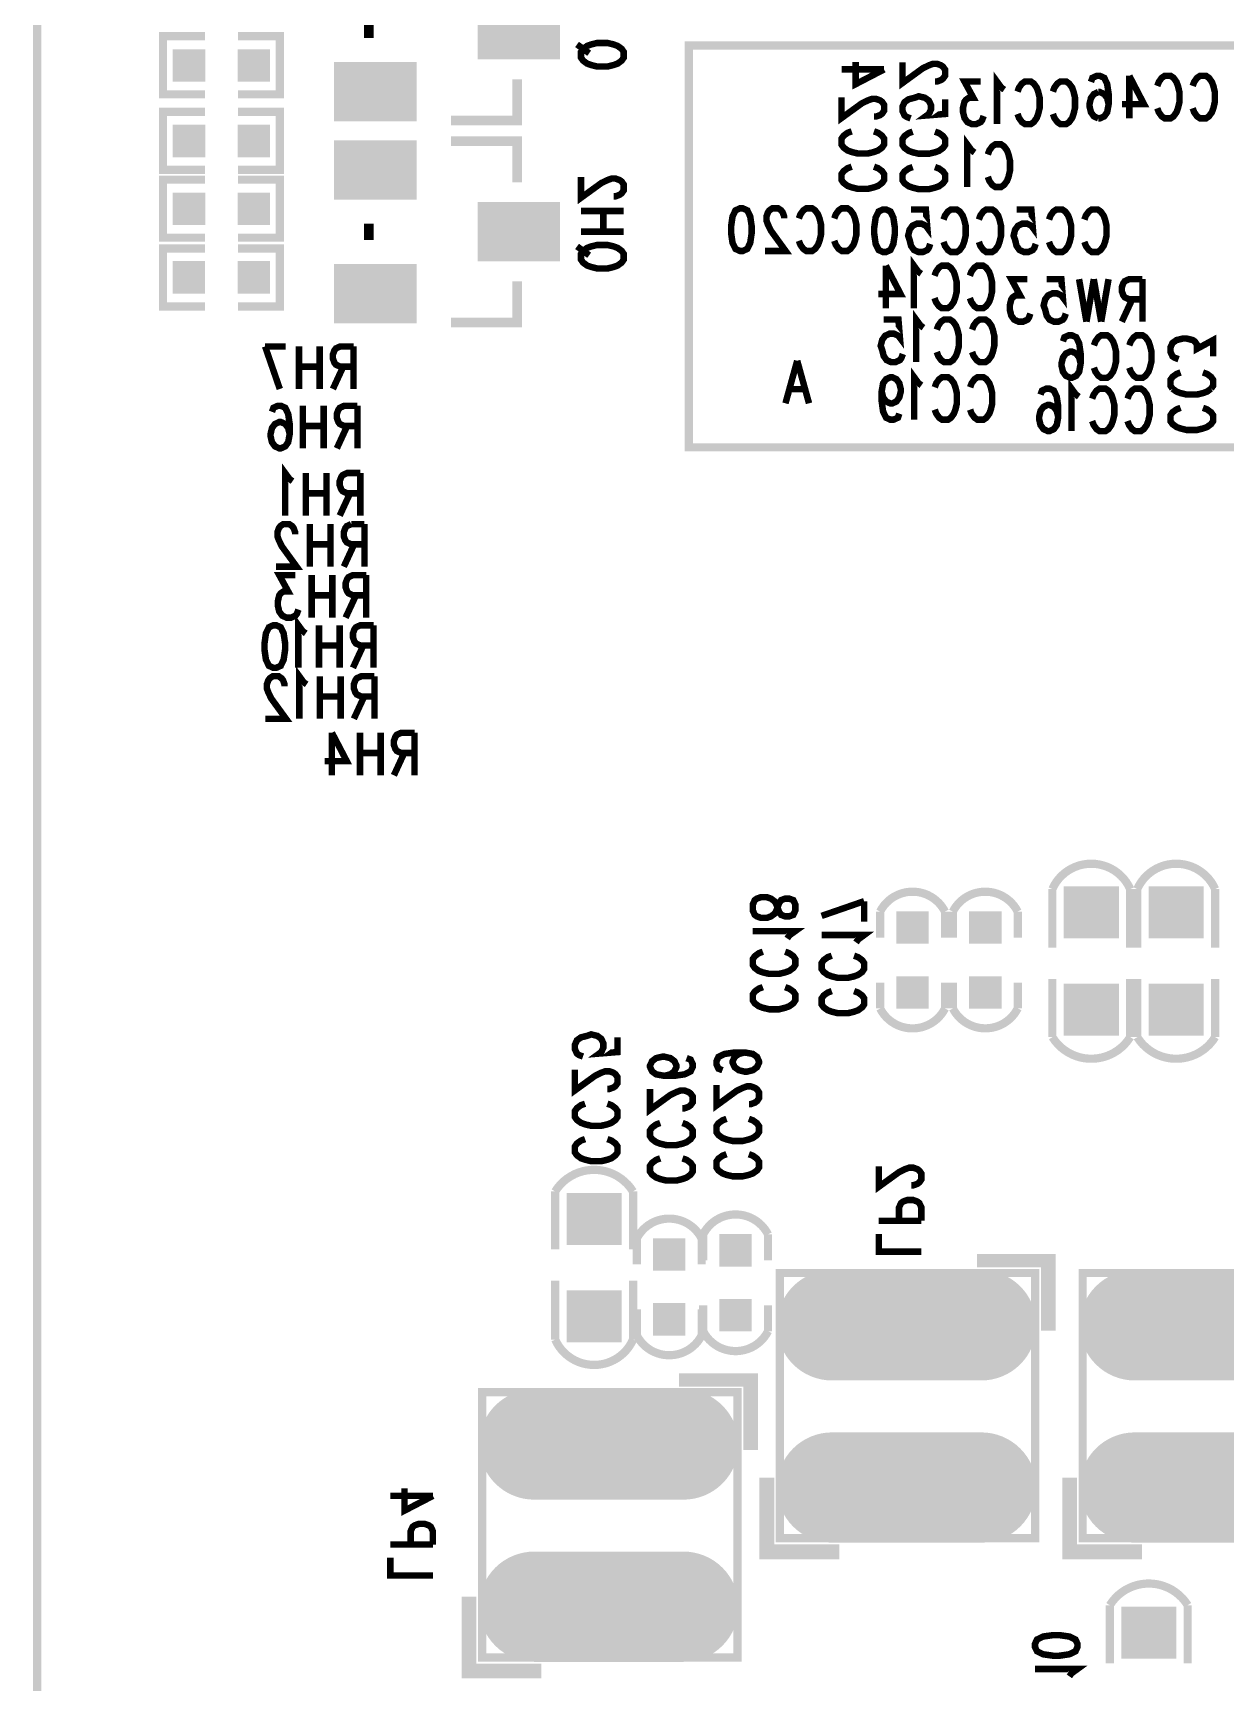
# Model space of a CAD drawing. Extents: x 64 to 173, y 17 to 95.
# Drawn here: x 124.74 to 143.13, y 33.5 to 58.93 of the extents above; entities that cross this region are included whole.
import ezdxf

# ---------------------------------------------------------------- set-up
doc = ezdxf.new("R2010")
doc.units = 0
doc.header["$MEASUREMENT"] = 0
doc.layers.get('0').update_dxf_attribs({"linetype": 'CONTINUOUS'})
doc.layers.add('PASTEMASKBOTTOM', color=5, linetype='CONTINUOUS')
doc.layers.add('SILKSCREENBOTTO', color=9, linetype='CONTINUOUS')

# ---------------------------------------------------------------- blocks, each defined once
blk = doc.blocks.new('RECTANGLE_38')
blk.add_solid([(0.635, 0.4572), (0.635, -0.4572), (-0.635, 0.4572), (-0.635, -0.4572)])
blk = doc.blocks.new('RECTANGLE_224')
blk.add_solid([(0.424942, 0.40005), (0.424942, -0.40005), (-0.424942, 0.40005), (-0.424942, -0.40005)])
blk = doc.blocks.new('SQUARE_225')
blk.add_solid([(0.250062, 0.250062), (0.250062, -0.250062), (-0.250062, 0.250062), (-0.250062, -0.250062)])
blk = doc.blocks.new('OBLONG_371')
at = {"const_width": 1.70002}
blk.add_lwpolyline([(1.149986, 0), (-1.149986, 0)], dxfattribs=at)
at = {"const_width": 0.85001}
for points in [[(-1.57499, 0, 1), (-0.724982, 0, 1)], [(0.724982, 0, 1), (1.57499, 0, 1)]]:
    blk.add_lwpolyline(points, format="xyb", close=True, dxfattribs=at)

msp = doc.modelspace()

# ---------------------------------------------------------------- linework, layer by layer
at = {"layer": 'PASTEMASKBOTTOM', "color": 5, "const_width": 0.127}
msp.add_lwpolyline([(124.806, 19.189), (124.806, 84.198)], dxfattribs=at)
at = {"layer": 'SILKSCREENBOTTO', "color": 5}
for points, const_width in [([(124.806, 19.189), (124.806, 84.198)], 0.127), ([(129.916, 58.856), (129.916, 59.11)], 0.15), ([(127.392, 57.988), (126.746, 57.988), (126.746, 58.883), (127.392, 58.883)], 0.127), ([(127.9, 57.988), (128.546, 57.988), (128.546, 58.883), (127.9, 58.883)], 0.127), ([(133.314, 58.621), (133.127, 58.757)], 0.1), ([(133.846, 58.552), (133.814, 58.507), (133.752, 58.461), (133.689, 58.439), (133.596, 58.416), (133.439, 58.416), (133.346, 58.439), (133.283, 58.461), (133.22, 58.507), (133.189, 58.552), (133.189, 58.643), (133.22, 58.689), (133.283, 58.734), (133.346, 58.757), (133.439, 58.78), (133.596, 58.78), (133.689, 58.757), (133.752, 58.734), (133.814, 58.689), (133.846, 58.643), (133.846, 58.552)], 0.1), ([(134.849, 52.546), (134.849, 58.742), (144.23, 58.742), (144.23, 52.546), (134.849, 52.546)], 0.127), ([(137.859, 58.372), (137.422, 58.145), (137.422, 58.486)], 0.1), ([(138.643, 58.185), (138.675, 58.185), (138.737, 58.208), (138.768, 58.231), (138.8, 58.276), (138.8, 58.367), (138.768, 58.412), (138.737, 58.435), (138.675, 58.458), (138.612, 58.458), (138.55, 58.435), (138.456, 58.39), (138.143, 58.162), (138.143, 58.48)], 0.1), ([(132.202, 58.221), (132.202, 57.586), (131.186, 57.586)], 0.15), ([(137.859, 58.372), (137.203, 58.372)], 0.1), ([(139.711, 58.06), (139.666, 58.092), (139.598, 58.185), (139.598, 57.529)], 0.1), ([(141.047, 58.179), (141.07, 58.242), (141.138, 58.273), (141.184, 58.273), (141.252, 58.242), (141.297, 58.148), (141.32, 57.992), (141.32, 57.836), (141.297, 57.711), (141.252, 57.648), (141.184, 57.617), (141.161, 57.617)], 0.1), ([(141.638, 58.273), (141.865, 57.836), (141.524, 57.836)], 0.1), ([(141.638, 58.273), (141.638, 57.617)], 0.1), ([(142.07, 58.117), (142.093, 58.179), (142.138, 58.242), (142.184, 58.273), (142.275, 58.273), (142.32, 58.242), (142.365, 58.179), (142.388, 58.117), (142.411, 58.023), (142.411, 57.867), (142.388, 57.773), (142.365, 57.711), (142.32, 57.648), (142.275, 57.617), (142.184, 57.617), (142.138, 57.648), (142.093, 57.711), (142.07, 57.773)], 0.1), ([(142.615, 58.117), (142.638, 58.179), (142.683, 58.242), (142.729, 58.273), (142.82, 58.273), (142.865, 58.242), (142.911, 58.179), (142.934, 58.117), (142.956, 58.023), (142.956, 57.867), (142.934, 57.773), (142.911, 57.711), (142.865, 57.648), (142.82, 57.617), (142.729, 57.617), (142.683, 57.648), (142.638, 57.711), (142.615, 57.773)], 0.1), ([(137.703, 57.645), (137.735, 57.645), (137.797, 57.667), (137.828, 57.69), (137.859, 57.735), (137.859, 57.826), (137.828, 57.872), (137.797, 57.895), (137.735, 57.917), (137.672, 57.917), (137.61, 57.895), (137.516, 57.849), (137.203, 57.622), (137.203, 57.94)], 0.1), ([(138.8, 57.912), (138.8, 57.685), (138.518, 57.662), (138.55, 57.685), (138.581, 57.753), (138.581, 57.822), (138.55, 57.89), (138.487, 57.935), (138.393, 57.958), (138.331, 57.935), (138.237, 57.912), (138.174, 57.867), (138.143, 57.799), (138.143, 57.731), (138.174, 57.662), (138.206, 57.64), (138.268, 57.617)], 0.1), ([(139.348, 58.185), (139.098, 58.185), (139.234, 57.935), (139.166, 57.935), (139.121, 57.904), (139.098, 57.873), (139.075, 57.779), (139.075, 57.716), (139.098, 57.623), (139.143, 57.56), (139.211, 57.529), (139.28, 57.529), (139.348, 57.56), (139.371, 57.591), (139.393, 57.654)], 0.1), ([(139.916, 58.029), (139.939, 58.092), (139.984, 58.154), (140.03, 58.185), (140.121, 58.185), (140.166, 58.154), (140.211, 58.092), (140.234, 58.029), (140.257, 57.935), (140.257, 57.779), (140.234, 57.685), (140.211, 57.623), (140.166, 57.56), (140.121, 57.529), (140.03, 57.529), (139.984, 57.56), (139.939, 57.623), (139.916, 57.685)], 0.1), ([(140.461, 58.029), (140.484, 58.092), (140.53, 58.154), (140.575, 58.185), (140.666, 58.185), (140.711, 58.154), (140.757, 58.092), (140.779, 58.029), (140.802, 57.935), (140.802, 57.779), (140.779, 57.685), (140.757, 57.623), (140.711, 57.56), (140.666, 57.529), (140.575, 57.529), (140.53, 57.56), (140.484, 57.623), (140.461, 57.685)], 0.1), ([(141.161, 57.617), (141.093, 57.648), (141.047, 57.711), (141.025, 57.805), (141.025, 57.836), (141.047, 57.93), (141.093, 57.992), (141.161, 58.023)], 0.1), ([(141.161, 58.023), (141.184, 58.023), (141.252, 57.992), (141.297, 57.93), (141.32, 57.836)], 0.1), ([(127.392, 56.823), (126.746, 56.823), (126.746, 57.718), (127.392, 57.718)], 0.127), ([(127.9, 56.823), (128.546, 56.823), (128.546, 57.718), (127.9, 57.718)], 0.127), ([(132.202, 56.631), (132.202, 57.266), (131.186, 57.266)], 0.15), ([(137.703, 57.417), (137.766, 57.395), (137.828, 57.349), (137.859, 57.304), (137.859, 57.213), (137.828, 57.167), (137.766, 57.122), (137.703, 57.099), (137.61, 57.076), (137.453, 57.076), (137.36, 57.099), (137.297, 57.122), (137.235, 57.167), (137.203, 57.213), (137.203, 57.304), (137.235, 57.349), (137.297, 57.395), (137.36, 57.417)], 0.1), ([(138.643, 57.412), (138.706, 57.39), (138.768, 57.344), (138.8, 57.299), (138.8, 57.208), (138.768, 57.162), (138.706, 57.117), (138.643, 57.094), (138.55, 57.072), (138.393, 57.072), (138.3, 57.094), (138.237, 57.117), (138.174, 57.162), (138.143, 57.208), (138.143, 57.299), (138.174, 57.344), (138.237, 57.39), (138.3, 57.412)], 0.1), ([(139.254, 57.091), (139.208, 57.123), (139.14, 57.216), (139.14, 56.56)], 0.1), ([(139.458, 57.06), (139.481, 57.123), (139.526, 57.185), (139.572, 57.216), (139.663, 57.216), (139.708, 57.185), (139.754, 57.123), (139.777, 57.06), (139.799, 56.966), (139.799, 56.81), (139.777, 56.716), (139.754, 56.654), (139.708, 56.591), (139.663, 56.56), (139.572, 56.56), (139.526, 56.591), (139.481, 56.654), (139.458, 56.716)], 0.1), ([(127.392, 55.778), (126.746, 55.778), (126.746, 56.673), (127.392, 56.673)], 0.127), ([(127.9, 55.778), (128.546, 55.778), (128.546, 56.673), (127.9, 56.673)], 0.127), ([(133.689, 56.416), (133.721, 56.416), (133.783, 56.439), (133.814, 56.462), (133.846, 56.507), (133.846, 56.598), (133.814, 56.644), (133.783, 56.666), (133.721, 56.689), (133.658, 56.689), (133.596, 56.666), (133.502, 56.621), (133.189, 56.394), (133.189, 56.712)], 0.1), ([(137.703, 56.872), (137.766, 56.849), (137.828, 56.804), (137.859, 56.758), (137.859, 56.667), (137.828, 56.622), (137.766, 56.576), (137.703, 56.554), (137.61, 56.531), (137.453, 56.531), (137.36, 56.554), (137.297, 56.576), (137.235, 56.622), (137.203, 56.667), (137.203, 56.758), (137.235, 56.804), (137.297, 56.849), (137.36, 56.872)], 0.1), ([(138.643, 56.867), (138.706, 56.844), (138.768, 56.799), (138.8, 56.753), (138.8, 56.662), (138.768, 56.617), (138.706, 56.571), (138.643, 56.549), (138.55, 56.526), (138.393, 56.526), (138.3, 56.549), (138.237, 56.571), (138.174, 56.617), (138.143, 56.662), (138.143, 56.753), (138.174, 56.799), (138.237, 56.844), (138.3, 56.867)], 0.1), ([(133.846, 56.189), (133.189, 56.189)], 0.1), ([(133.533, 55.871), (133.533, 56.189)], 0.1), ([(135.682, 56.23), (135.751, 56.199), (135.796, 56.105), (135.819, 55.949), (135.819, 55.855), (135.796, 55.699), (135.751, 55.605), (135.682, 55.574), (135.637, 55.574), (135.569, 55.605), (135.523, 55.699), (135.501, 55.855), (135.501, 55.949), (135.523, 56.105), (135.569, 56.199), (135.637, 56.23), (135.682, 56.23)], 0.1), ([(136.319, 56.074), (136.319, 56.105), (136.296, 56.168), (136.273, 56.199), (136.228, 56.23), (136.137, 56.23), (136.091, 56.199), (136.069, 56.168), (136.046, 56.105), (136.046, 56.043), (136.069, 55.98), (136.114, 55.887), (136.341, 55.574), (136.023, 55.574)], 0.1), ([(136.546, 56.074), (136.569, 56.137), (136.614, 56.199), (136.66, 56.23), (136.751, 56.23), (136.796, 56.199), (136.841, 56.137), (136.864, 56.074), (136.887, 55.98), (136.887, 55.824), (136.864, 55.73), (136.841, 55.668), (136.796, 55.605), (136.751, 55.574), (136.66, 55.574), (136.614, 55.605), (136.569, 55.668), (136.546, 55.73)], 0.1), ([(137.091, 56.074), (137.114, 56.137), (137.159, 56.199), (137.205, 56.23), (137.296, 56.23), (137.341, 56.199), (137.387, 56.137), (137.41, 56.074), (137.432, 55.98), (137.432, 55.824), (137.41, 55.73), (137.387, 55.668), (137.341, 55.605), (137.296, 55.574), (137.205, 55.574), (137.159, 55.605), (137.114, 55.668), (137.091, 55.73)], 0.1), ([(137.889, 56.213), (137.957, 56.182), (138.002, 56.088), (138.025, 55.932), (138.025, 55.838), (138.002, 55.682), (137.957, 55.588), (137.889, 55.557), (137.843, 55.557), (137.775, 55.588), (137.729, 55.682), (137.707, 55.838), (137.707, 55.932), (137.729, 56.088), (137.775, 56.182), (137.843, 56.213), (137.889, 56.213)], 0.1), ([(138.275, 56.213), (138.502, 56.213), (138.525, 55.932), (138.502, 55.963), (138.434, 55.995), (138.366, 55.995), (138.298, 55.963), (138.252, 55.901), (138.23, 55.807), (138.252, 55.745), (138.275, 55.651), (138.32, 55.588), (138.389, 55.557), (138.457, 55.557), (138.525, 55.588), (138.548, 55.619), (138.57, 55.682)], 0.1), ([(138.775, 56.057), (138.798, 56.12), (138.843, 56.182), (138.889, 56.213), (138.979, 56.213), (139.025, 56.182), (139.07, 56.12), (139.093, 56.057), (139.116, 55.963), (139.116, 55.807), (139.093, 55.713), (139.07, 55.651), (139.025, 55.588), (138.979, 55.557), (138.889, 55.557), (138.843, 55.588), (138.798, 55.651), (138.775, 55.713)], 0.1), ([(139.32, 56.057), (139.343, 56.12), (139.389, 56.182), (139.434, 56.213), (139.525, 56.213), (139.57, 56.182), (139.616, 56.12), (139.638, 56.057), (139.661, 55.963), (139.661, 55.807), (139.638, 55.713), (139.616, 55.651), (139.57, 55.588), (139.525, 55.557), (139.434, 55.557), (139.389, 55.588), (139.343, 55.651), (139.32, 55.713)], 0.1), ([(139.901, 56.213), (140.128, 56.213), (140.151, 55.932), (140.128, 55.963), (140.06, 55.995), (139.992, 55.995), (139.924, 55.963), (139.878, 55.901), (139.855, 55.807), (139.878, 55.745), (139.901, 55.651), (139.946, 55.588), (140.015, 55.557), (140.083, 55.557), (140.151, 55.588), (140.174, 55.619), (140.196, 55.682)], 0.1), ([(140.401, 56.057), (140.424, 56.12), (140.469, 56.182), (140.515, 56.213), (140.605, 56.213), (140.651, 56.182), (140.696, 56.12), (140.719, 56.057), (140.742, 55.963), (140.742, 55.807), (140.719, 55.713), (140.696, 55.651), (140.651, 55.588), (140.605, 55.557), (140.515, 55.557), (140.469, 55.588), (140.424, 55.651), (140.401, 55.713)], 0.1), ([(140.946, 56.057), (140.969, 56.12), (141.015, 56.182), (141.06, 56.213), (141.151, 56.213), (141.196, 56.182), (141.242, 56.12), (141.265, 56.057), (141.287, 55.963), (141.287, 55.807), (141.265, 55.713), (141.242, 55.651), (141.196, 55.588), (141.151, 55.557), (141.06, 55.557), (141.015, 55.588), (140.969, 55.651), (140.946, 55.713)], 0.1), ([(129.916, 55.742), (129.916, 55.996)], 0.15), ([(133.846, 55.871), (133.189, 55.871)], 0.1), ([(133.846, 55.439), (133.814, 55.394), (133.752, 55.348), (133.689, 55.326), (133.596, 55.303), (133.439, 55.303), (133.346, 55.326), (133.283, 55.348), (133.22, 55.394), (133.189, 55.439), (133.189, 55.53), (133.22, 55.575), (133.283, 55.621), (133.346, 55.644), (133.439, 55.666), (133.596, 55.666), (133.689, 55.644), (133.752, 55.621), (133.814, 55.575), (133.846, 55.53), (133.846, 55.439)], 0.1), ([(127.391, 55.611), (126.745, 55.611), (126.745, 54.717), (127.391, 54.717)], 0.127), ([(127.899, 55.611), (128.546, 55.611), (128.546, 54.717), (127.899, 54.717)], 0.127), ([(133.314, 55.507), (133.127, 55.644)], 0.1), ([(138.431, 55.222), (138.386, 55.253), (138.318, 55.347), (138.318, 54.691)], 0.1), ([(137.886, 55.347), (138.113, 54.91), (137.772, 54.91)], 0.1), ([(137.886, 55.347), (137.886, 54.691)], 0.1), ([(138.636, 55.191), (138.659, 55.253), (138.704, 55.316), (138.749, 55.347), (138.84, 55.347), (138.886, 55.316), (138.931, 55.253), (138.954, 55.191), (138.977, 55.097), (138.977, 54.941), (138.954, 54.847), (138.931, 54.785), (138.886, 54.722), (138.84, 54.691), (138.749, 54.691), (138.704, 54.722), (138.659, 54.785), (138.636, 54.847)], 0.1), ([(139.181, 55.191), (139.204, 55.253), (139.25, 55.316), (139.295, 55.347), (139.386, 55.347), (139.431, 55.316), (139.477, 55.253), (139.5, 55.191), (139.522, 55.097), (139.522, 54.941), (139.5, 54.847), (139.477, 54.785), (139.431, 54.722), (139.386, 54.691), (139.295, 54.691), (139.25, 54.722), (139.204, 54.785), (139.181, 54.847)], 0.1), ([(132.202, 55.107), (132.202, 54.472), (131.186, 54.472)], 0.15), ([(140.069, 55.139), (139.819, 55.139), (139.955, 54.889), (139.887, 54.889), (139.841, 54.858), (139.819, 54.827), (139.796, 54.733), (139.796, 54.67), (139.819, 54.577), (139.864, 54.514), (139.932, 54.483), (140, 54.483), (140.069, 54.514), (140.091, 54.545), (140.114, 54.608)], 0.1), ([(140.364, 55.139), (140.591, 55.139), (140.614, 54.858), (140.591, 54.889), (140.523, 54.92), (140.455, 54.92), (140.387, 54.889), (140.341, 54.827), (140.318, 54.733), (140.341, 54.67), (140.364, 54.577), (140.409, 54.514), (140.478, 54.483), (140.546, 54.483), (140.614, 54.514), (140.637, 54.545), (140.66, 54.608)], 0.1), ([(140.864, 55.139), (140.978, 54.483)], 0.1), ([(141.091, 55.139), (140.978, 54.483)], 0.1), ([(141.091, 55.139), (141.205, 54.483)], 0.1), ([(141.318, 55.139), (141.205, 54.483)], 0.1), ([(141.841, 55.139), (141.637, 55.139), (141.569, 55.108), (141.546, 55.077), (141.523, 55.014), (141.523, 54.952), (141.546, 54.889), (141.569, 54.858), (141.637, 54.827), (141.841, 54.827)], 0.1), ([(141.841, 55.139), (141.841, 54.483)], 0.1), ([(141.682, 54.827), (141.523, 54.483)], 0.1), ([(137.853, 54.516), (138.08, 54.516), (138.103, 54.235), (138.08, 54.266), (138.012, 54.298), (137.944, 54.298), (137.875, 54.266), (137.83, 54.204), (137.807, 54.11), (137.83, 54.047), (137.853, 53.954), (137.898, 53.891), (137.966, 53.86), (138.034, 53.86), (138.103, 53.891), (138.125, 53.922), (138.148, 53.985)], 0.1), ([(138.466, 54.391), (138.421, 54.423), (138.353, 54.516), (138.353, 53.86)], 0.1), ([(138.671, 54.36), (138.694, 54.423), (138.739, 54.485), (138.785, 54.516), (138.875, 54.516), (138.921, 54.485), (138.966, 54.423), (138.989, 54.36), (139.012, 54.266), (139.012, 54.11), (138.989, 54.016), (138.966, 53.954), (138.921, 53.891), (138.875, 53.86), (138.785, 53.86), (138.739, 53.891), (138.694, 53.954), (138.671, 54.016)], 0.1), ([(139.216, 54.36), (139.239, 54.423), (139.285, 54.485), (139.33, 54.516), (139.421, 54.516), (139.466, 54.485), (139.512, 54.423), (139.535, 54.36), (139.557, 54.266), (139.557, 54.11), (139.535, 54.016), (139.512, 53.954), (139.466, 53.891), (139.421, 53.86), (139.33, 53.86), (139.285, 53.891), (139.239, 53.954), (139.216, 54.016)], 0.1), ([(140.616, 54.18), (140.638, 54.243), (140.707, 54.274), (140.752, 54.274), (140.82, 54.243), (140.866, 54.149), (140.888, 53.993), (140.888, 53.837), (140.866, 53.712), (140.82, 53.649), (140.752, 53.618), (140.729, 53.618), (140.661, 53.649), (140.616, 53.712), (140.593, 53.806), (140.593, 53.837), (140.616, 53.931), (140.661, 53.993), (140.729, 54.024), (140.752, 54.024), (140.82, 53.993), (140.866, 53.931), (140.888, 53.837)], 0.1), ([(141.093, 54.118), (141.116, 54.18), (141.161, 54.243), (141.207, 54.274), (141.297, 54.274), (141.343, 54.243), (141.388, 54.18), (141.411, 54.118), (141.434, 54.024), (141.434, 53.868), (141.411, 53.774), (141.388, 53.712), (141.343, 53.649), (141.297, 53.618), (141.207, 53.618), (141.161, 53.649), (141.116, 53.712), (141.093, 53.774)], 0.1), ([(141.638, 54.118), (141.661, 54.18), (141.707, 54.243), (141.752, 54.274), (141.843, 54.274), (141.888, 54.243), (141.934, 54.18), (141.956, 54.118), (141.979, 54.024), (141.979, 53.868), (141.956, 53.774), (141.934, 53.712), (141.888, 53.649), (141.843, 53.618), (141.752, 53.618), (141.707, 53.649), (141.661, 53.712), (141.638, 53.774)], 0.1), ([(142.93, 53.95), (142.93, 54.2), (142.68, 54.064), (142.68, 54.132), (142.648, 54.178), (142.617, 54.2), (142.523, 54.223), (142.461, 54.223), (142.367, 54.2), (142.304, 54.155), (142.273, 54.087), (142.273, 54.018), (142.304, 53.95), (142.336, 53.928), (142.398, 53.905)], 0.1), ([(128.319, 54.102), (128.546, 53.446)], 0.1), ([(128.637, 54.102), (128.319, 54.102)], 0.1), ([(128.841, 54.102), (128.841, 53.446)], 0.1), ([(129.159, 54.102), (129.159, 53.446)], 0.1), ([(129.682, 54.102), (129.478, 54.102), (129.41, 54.071), (129.387, 54.04), (129.364, 53.977), (129.364, 53.915), (129.387, 53.852), (129.41, 53.821), (129.478, 53.79), (129.682, 53.79)], 0.1), ([(129.682, 54.102), (129.682, 53.446)], 0.1), ([(136.52, 53.881), (136.339, 53.225)], 0.1), ([(136.52, 53.881), (136.702, 53.225)], 0.1), ([(129.159, 53.79), (128.841, 53.79)], 0.1), ([(129.523, 53.79), (129.364, 53.446)], 0.1), ([(137.822, 53.41), (137.844, 53.316), (137.89, 53.253), (137.958, 53.222), (137.981, 53.222), (138.049, 53.253), (138.094, 53.316), (138.117, 53.41), (138.117, 53.441), (138.094, 53.535), (138.049, 53.597), (137.981, 53.628), (137.958, 53.628), (137.89, 53.597), (137.844, 53.535), (137.822, 53.41), (137.822, 53.253), (137.844, 53.097), (137.89, 53.003), (137.958, 52.972), (138.003, 52.972), (138.072, 53.003), (138.094, 53.066)], 0.1), ([(138.435, 53.503), (138.39, 53.535), (138.322, 53.628), (138.322, 52.972)], 0.1), ([(138.64, 53.472), (138.663, 53.535), (138.708, 53.597), (138.754, 53.628), (138.844, 53.628), (138.89, 53.597), (138.935, 53.535), (138.958, 53.472), (138.981, 53.378), (138.981, 53.222), (138.958, 53.128), (138.935, 53.066), (138.89, 53.003), (138.844, 52.972), (138.754, 52.972), (138.708, 53.003), (138.663, 53.066), (138.64, 53.128)], 0.1), ([(139.185, 53.472), (139.208, 53.535), (139.254, 53.597), (139.299, 53.628), (139.39, 53.628), (139.435, 53.597), (139.481, 53.535), (139.504, 53.472), (139.526, 53.378), (139.526, 53.222), (139.504, 53.128), (139.481, 53.066), (139.435, 53.003), (139.39, 52.972), (139.299, 52.972), (139.254, 53.003), (139.208, 53.066), (139.185, 53.128)], 0.1), ([(142.304, 53.45), (142.273, 53.496), (142.273, 53.587), (142.304, 53.632), (142.367, 53.678), (142.429, 53.7)], 0.1), ([(142.773, 53.7), (142.836, 53.678), (142.898, 53.632), (142.93, 53.587), (142.93, 53.496), (142.898, 53.45)], 0.1), ([(136.634, 53.444), (136.407, 53.444)], 0.1), ([(140.27, 53.359), (140.293, 53.421), (140.361, 53.452), (140.407, 53.452), (140.475, 53.421), (140.52, 53.327), (140.543, 53.171), (140.543, 53.015), (140.52, 52.89), (140.475, 52.827), (140.407, 52.796), (140.384, 52.796), (140.316, 52.827), (140.27, 52.89), (140.248, 52.983), (140.248, 53.015), (140.27, 53.109), (140.316, 53.171), (140.384, 53.202), (140.407, 53.202), (140.475, 53.171), (140.52, 53.109), (140.543, 53.015)], 0.1), ([(140.861, 53.327), (140.816, 53.359), (140.748, 53.452), (140.748, 52.796)], 0.1), ([(141.066, 53.296), (141.089, 53.359), (141.134, 53.421), (141.18, 53.452), (141.27, 53.452), (141.316, 53.421), (141.361, 53.359), (141.384, 53.296), (141.407, 53.202), (141.407, 53.046), (141.384, 52.952), (141.361, 52.89), (141.316, 52.827), (141.27, 52.796), (141.18, 52.796), (141.134, 52.827), (141.089, 52.89), (141.066, 52.952)], 0.1), ([(141.611, 53.296), (141.634, 53.359), (141.68, 53.421), (141.725, 53.452), (141.816, 53.452), (141.861, 53.421), (141.907, 53.359), (141.93, 53.296), (141.952, 53.202), (141.952, 53.046), (141.93, 52.952), (141.907, 52.89), (141.861, 52.827), (141.816, 52.796), (141.725, 52.796), (141.68, 52.827), (141.634, 52.89), (141.611, 52.952)], 0.1), ([(142.898, 53.45), (142.836, 53.405), (142.773, 53.382), (142.68, 53.36), (142.523, 53.36), (142.429, 53.382), (142.367, 53.405), (142.304, 53.45)], 0.1), ([(128.425, 53.094), (128.448, 53.156), (128.516, 53.187), (128.562, 53.187), (128.63, 53.156), (128.675, 53.062), (128.698, 52.906), (128.698, 52.75), (128.675, 52.625), (128.63, 52.562), (128.562, 52.531), (128.539, 52.531), (128.471, 52.562), (128.425, 52.625), (128.403, 52.719), (128.403, 52.75), (128.425, 52.844), (128.471, 52.906), (128.539, 52.937), (128.562, 52.937), (128.63, 52.906), (128.675, 52.844), (128.698, 52.75)], 0.1), ([(128.902, 53.187), (128.902, 52.531)], 0.1), ([(129.221, 53.187), (129.221, 52.531)], 0.1), ([(129.743, 53.187), (129.539, 53.187), (129.471, 53.156), (129.448, 53.125), (129.425, 53.062), (129.425, 53), (129.448, 52.937), (129.471, 52.906), (129.539, 52.875), (129.743, 52.875)], 0.1), ([(129.743, 53.187), (129.743, 52.531)], 0.1), ([(142.773, 53.155), (142.836, 53.132), (142.898, 53.087), (142.93, 53.041), (142.93, 52.95), (142.898, 52.905), (142.836, 52.859), (142.773, 52.837), (142.68, 52.814), (142.523, 52.814), (142.429, 52.837), (142.367, 52.859), (142.304, 52.905), (142.273, 52.95), (142.273, 53.041), (142.304, 53.087), (142.367, 53.132), (142.429, 53.155)], 0.1), ([(129.221, 52.875), (128.902, 52.875)], 0.1), ([(129.584, 52.875), (129.425, 52.531)], 0.1), ([(128.742, 52.025), (128.696, 52.057), (128.628, 52.15), (128.628, 51.494)], 0.1), ([(128.946, 52.15), (128.946, 51.494)], 0.1), ([(129.265, 52.15), (129.265, 51.494)], 0.1), ([(129.787, 52.15), (129.583, 52.15), (129.515, 52.119), (129.492, 52.088), (129.469, 52.025), (129.469, 51.963), (129.492, 51.9), (129.515, 51.869), (129.583, 51.838), (129.787, 51.838)], 0.1), ([(129.787, 52.15), (129.787, 51.494)], 0.1), ([(129.265, 51.838), (128.946, 51.838)], 0.1), ([(129.628, 51.838), (129.469, 51.494)], 0.1), ([(128.782, 51.207), (128.782, 51.238), (128.759, 51.301), (128.737, 51.332), (128.691, 51.363), (128.6, 51.363), (128.555, 51.332), (128.532, 51.301), (128.509, 51.238), (128.509, 51.176), (128.532, 51.113), (128.578, 51.019), (128.805, 50.707), (128.487, 50.707)], 0.1), ([(129.009, 51.363), (129.009, 50.707)], 0.1), ([(129.328, 51.363), (129.328, 50.707)], 0.1), ([(129.646, 51.363), (129.578, 51.332), (129.555, 51.301), (129.532, 51.238), (129.532, 51.176), (129.555, 51.113), (129.578, 51.082), (129.646, 51.051)], 0.1), ([(129.85, 51.363), (129.646, 51.363)], 0.1), ([(129.85, 51.363), (129.85, 50.707)], 0.1), ([(129.328, 51.051), (129.009, 51.051)], 0.1), ([(129.691, 51.051), (129.532, 50.707)], 0.1), ([(129.646, 51.051), (129.85, 51.051)], 0.1), ([(128.787, 50.577), (128.537, 50.577), (128.674, 50.327), (128.605, 50.327), (128.56, 50.296), (128.537, 50.265), (128.515, 50.171), (128.515, 50.109), (128.537, 50.015), (128.583, 49.952), (128.651, 49.921), (128.719, 49.921), (128.787, 49.952), (128.81, 49.983), (128.833, 50.046)], 0.1), ([(129.037, 50.577), (129.037, 49.921)], 0.1), ([(129.356, 50.577), (129.356, 49.921)], 0.1), ([(129.878, 50.577), (129.674, 50.577), (129.605, 50.546), (129.583, 50.515), (129.56, 50.452), (129.56, 50.39), (129.583, 50.327), (129.605, 50.296), (129.674, 50.265), (129.878, 50.265)], 0.1), ([(129.878, 50.577), (129.878, 49.921)], 0.1), ([(129.356, 50.265), (129.037, 50.265)], 0.1), ([(129.719, 50.265), (129.56, 49.921)], 0.1), ([(128.491, 49.804), (128.56, 49.773), (128.605, 49.679), (128.628, 49.523), (128.628, 49.429), (128.605, 49.273), (128.56, 49.179), (128.491, 49.148), (128.446, 49.148), (128.378, 49.179), (128.332, 49.273), (128.31, 49.429), (128.31, 49.523), (128.332, 49.679), (128.378, 49.773), (128.446, 49.804), (128.491, 49.804)], 0.1), ([(128.946, 49.679), (128.9, 49.711), (128.832, 49.804), (128.832, 49.148)], 0.1), ([(129.15, 49.804), (129.15, 49.148)], 0.1), ([(129.469, 49.804), (129.469, 49.148)], 0.1), ([(129.991, 49.804), (129.787, 49.804), (129.719, 49.773), (129.696, 49.742), (129.673, 49.679), (129.673, 49.617), (129.696, 49.554), (129.719, 49.523), (129.787, 49.492), (129.991, 49.492)], 0.1), ([(129.991, 49.804), (129.991, 49.148)], 0.1), ([(129.469, 49.492), (129.15, 49.492)], 0.1), ([(129.832, 49.492), (129.673, 49.148)], 0.1), ([(128.96, 48.893), (128.914, 48.924), (128.846, 49.018), (128.846, 48.362)], 0.1), ([(128.619, 48.862), (128.619, 48.893), (128.596, 48.956), (128.573, 48.987), (128.528, 49.018), (128.437, 49.018), (128.392, 48.987), (128.369, 48.956), (128.346, 48.893), (128.346, 48.831), (128.369, 48.768), (128.414, 48.675), (128.642, 48.362), (128.324, 48.362)], 0.1), ([(129.164, 49.018), (129.164, 48.362)], 0.1), ([(129.483, 49.018), (129.483, 48.362)], 0.1), ([(130.005, 49.018), (129.801, 49.018), (129.732, 48.987), (129.71, 48.956), (129.687, 48.893), (129.687, 48.831), (129.71, 48.768), (129.732, 48.737), (129.801, 48.706), (130.005, 48.706)], 0.1), ([(130.005, 49.018), (130.005, 48.362)], 0.1), ([(129.483, 48.706), (129.164, 48.706)], 0.1), ([(129.846, 48.706), (129.687, 48.362)], 0.1), ([(129.349, 48.147), (129.577, 47.71), (129.236, 47.71)], 0.1), ([(129.349, 48.147), (129.349, 47.491)], 0.1), ([(129.781, 48.147), (129.781, 47.491)], 0.1), ([(130.1, 48.147), (130.1, 47.491)], 0.1), ([(130.622, 48.147), (130.418, 48.147), (130.349, 48.116), (130.327, 48.085), (130.304, 48.022), (130.304, 47.96), (130.327, 47.897), (130.349, 47.866), (130.418, 47.835), (130.622, 47.835)], 0.1), ([(130.622, 48.147), (130.622, 47.491)], 0.1), ([(130.1, 47.835), (129.781, 47.835)], 0.1), ([(130.463, 47.835), (130.304, 47.491)], 0.1), ([(140.452, 45.738), (140.452, 44.832)], 0.127), ([(141.652, 44.832), (141.652, 45.738)], 0.127), ([(141.761, 45.738), (141.761, 44.832)], 0.127), ([(142.961, 44.832), (142.961, 45.738)], 0.127), ([(136.491, 45.408), (136.46, 45.34), (136.397, 45.317), (136.334, 45.317), (136.272, 45.34), (136.241, 45.385), (136.209, 45.476), (136.178, 45.544), (136.116, 45.59), (136.053, 45.612), (135.96, 45.612), (135.897, 45.59), (135.866, 45.567), (135.835, 45.499), (135.835, 45.408), (135.866, 45.34), (135.897, 45.317), (135.96, 45.294), (136.053, 45.294), (136.116, 45.317), (136.178, 45.362), (136.209, 45.431), (136.241, 45.522), (136.272, 45.567), (136.334, 45.59), (136.397, 45.59), (136.46, 45.567), (136.491, 45.499), (136.491, 45.408)], 0.1), ([(137.552, 45.551), (136.896, 45.324)], 0.1), ([(137.552, 45.233), (137.552, 45.551)], 0.1), ([(137.797, 44.99), (137.797, 45.39)], 0.127), ([(138.798, 45.39), (138.798, 44.99)], 0.127), ([(138.918, 44.991), (138.918, 45.39)], 0.127), ([(139.919, 45.39), (139.919, 44.991)], 0.127), ([(136.366, 44.976), (136.397, 45.022), (136.491, 45.09), (135.835, 45.09)], 0.1), ([(137.427, 44.915), (137.459, 44.96), (137.552, 45.029), (136.896, 45.029)], 0.1), ([(136.334, 44.772), (136.397, 44.749), (136.46, 44.703), (136.491, 44.658), (136.491, 44.567), (136.46, 44.522), (136.397, 44.476), (136.334, 44.453), (136.241, 44.431), (136.085, 44.431), (135.991, 44.453), (135.928, 44.476), (135.866, 44.522), (135.835, 44.567), (135.835, 44.658), (135.866, 44.703), (135.928, 44.749), (135.991, 44.772)], 0.1), ([(137.396, 44.71), (137.459, 44.688), (137.521, 44.642), (137.552, 44.597), (137.552, 44.506), (137.521, 44.46), (137.459, 44.415), (137.396, 44.392), (137.302, 44.369), (137.146, 44.369), (137.053, 44.392), (136.99, 44.415), (136.928, 44.46), (136.896, 44.506), (136.896, 44.597), (136.928, 44.642), (136.99, 44.688), (137.053, 44.71)], 0.1), ([(136.334, 44.226), (136.397, 44.203), (136.46, 44.158), (136.491, 44.112), (136.491, 44.022), (136.46, 43.976), (136.397, 43.931), (136.334, 43.908), (136.241, 43.885), (136.085, 43.885), (135.991, 43.908), (135.928, 43.931), (135.866, 43.976), (135.835, 44.022), (135.835, 44.112), (135.866, 44.158), (135.928, 44.203), (135.991, 44.226)], 0.1), ([(137.797, 43.897), (137.797, 44.297)], 0.127), ([(138.798, 44.297), (138.798, 43.897)], 0.127), ([(138.918, 43.897), (138.918, 44.297)], 0.127), ([(139.919, 44.297), (139.919, 43.897)], 0.127), ([(140.452, 44.349), (140.452, 43.455)], 0.127), ([(141.652, 43.455), (141.652, 44.349)], 0.127), ([(141.761, 44.349), (141.761, 43.455)], 0.127), ([(142.961, 43.455), (142.961, 44.349)], 0.127), ([(137.396, 44.165), (137.459, 44.142), (137.521, 44.097), (137.552, 44.051), (137.552, 43.96), (137.521, 43.915), (137.459, 43.87), (137.396, 43.847), (137.302, 43.824), (137.146, 43.824), (137.053, 43.847), (136.99, 43.87), (136.928, 43.915), (136.896, 43.96), (136.896, 44.051), (136.928, 44.097), (136.99, 44.142), (137.053, 44.165)], 0.1), ([(133.751, 43.452), (133.751, 43.225), (133.469, 43.202), (133.501, 43.225), (133.532, 43.293), (133.532, 43.361), (133.501, 43.429), (133.438, 43.475), (133.344, 43.498), (133.282, 43.475), (133.188, 43.452), (133.125, 43.407), (133.094, 43.338), (133.094, 43.27), (133.125, 43.202), (133.157, 43.179), (133.219, 43.157)], 0.1), ([(135.712, 43.219), (135.619, 43.196), (135.556, 43.151), (135.525, 43.082), (135.525, 43.06), (135.556, 42.992), (135.619, 42.946), (135.712, 42.923), (135.744, 42.923), (135.837, 42.946), (135.9, 42.992), (135.931, 43.06), (135.931, 43.082), (135.9, 43.151), (135.837, 43.196), (135.712, 43.219), (135.556, 43.219), (135.4, 43.196), (135.306, 43.151), (135.275, 43.082), (135.275, 43.037), (135.306, 42.969), (135.369, 42.946)], 0.1), ([(133.594, 42.657), (133.626, 42.657), (133.688, 42.679), (133.719, 42.702), (133.751, 42.747), (133.751, 42.838), (133.719, 42.884), (133.688, 42.907), (133.626, 42.929), (133.563, 42.929), (133.501, 42.907), (133.407, 42.861), (133.094, 42.634), (133.094, 42.952)], 0.1), ([(134.815, 43.132), (134.877, 43.109), (134.909, 43.041), (134.909, 42.995), (134.877, 42.927), (134.784, 42.882), (134.627, 42.859), (134.471, 42.859), (134.346, 42.882), (134.284, 42.927), (134.252, 42.995), (134.252, 43.018), (134.284, 43.086), (134.346, 43.132), (134.44, 43.154), (134.471, 43.154), (134.565, 43.132), (134.627, 43.086), (134.659, 43.018), (134.659, 42.995), (134.627, 42.927), (134.565, 42.882), (134.471, 42.859)], 0.1), ([(135.775, 42.423), (135.806, 42.423), (135.869, 42.446), (135.9, 42.469), (135.931, 42.514), (135.931, 42.605), (135.9, 42.651), (135.869, 42.673), (135.806, 42.696), (135.744, 42.696), (135.681, 42.673), (135.587, 42.628), (135.275, 42.4), (135.275, 42.719)], 0.1), ([(133.594, 42.429), (133.657, 42.407), (133.719, 42.361), (133.751, 42.316), (133.751, 42.225), (133.719, 42.179), (133.657, 42.134), (133.594, 42.111), (133.501, 42.089), (133.344, 42.089), (133.251, 42.111), (133.188, 42.134), (133.125, 42.179), (133.094, 42.225), (133.094, 42.316), (133.125, 42.361), (133.188, 42.407), (133.251, 42.429)], 0.1), ([(134.752, 42.359), (134.784, 42.359), (134.846, 42.382), (134.877, 42.405), (134.909, 42.45), (134.909, 42.541), (134.877, 42.586), (134.846, 42.609), (134.784, 42.632), (134.721, 42.632), (134.659, 42.609), (134.565, 42.564), (134.252, 42.336), (134.252, 42.654)], 0.1), ([(135.775, 42.196), (135.837, 42.173), (135.9, 42.128), (135.931, 42.082), (135.931, 41.992), (135.9, 41.946), (135.837, 41.901), (135.775, 41.878), (135.681, 41.855), (135.525, 41.855), (135.431, 41.878), (135.369, 41.901), (135.306, 41.946), (135.275, 41.992), (135.275, 42.082), (135.306, 42.128), (135.369, 42.173), (135.431, 42.196)], 0.1), ([(134.752, 42.132), (134.815, 42.109), (134.877, 42.063), (134.909, 42.018), (134.909, 41.927), (134.877, 41.882), (134.815, 41.836), (134.752, 41.813), (134.659, 41.791), (134.502, 41.791), (134.409, 41.813), (134.346, 41.836), (134.284, 41.882), (134.252, 41.927), (134.252, 42.018), (134.284, 42.063), (134.346, 42.109), (134.409, 42.132)], 0.1), ([(133.594, 41.884), (133.657, 41.861), (133.719, 41.816), (133.751, 41.77), (133.751, 41.679), (133.719, 41.634), (133.657, 41.588), (133.594, 41.566), (133.501, 41.543), (133.344, 41.543), (133.251, 41.566), (133.188, 41.588), (133.125, 41.634), (133.094, 41.679), (133.094, 41.77), (133.125, 41.816), (133.188, 41.861), (133.251, 41.884)], 0.1), ([(134.752, 41.586), (134.815, 41.564), (134.877, 41.518), (134.909, 41.473), (134.909, 41.382), (134.877, 41.336), (134.815, 41.291), (134.752, 41.268), (134.659, 41.245), (134.502, 41.245), (134.409, 41.268), (134.346, 41.291), (134.284, 41.336), (134.252, 41.382), (134.252, 41.473), (134.284, 41.518), (134.346, 41.564), (134.409, 41.586)], 0.1), ([(135.775, 41.651), (135.837, 41.628), (135.9, 41.582), (135.931, 41.537), (135.931, 41.446), (135.9, 41.4), (135.837, 41.355), (135.775, 41.332), (135.681, 41.31), (135.525, 41.31), (135.431, 41.332), (135.369, 41.355), (135.306, 41.4), (135.275, 41.446), (135.275, 41.537), (135.306, 41.582), (135.369, 41.628), (135.431, 41.651)], 0.1), ([(138.277, 41.171), (138.309, 41.171), (138.371, 41.193), (138.402, 41.216), (138.434, 41.262), (138.434, 41.352), (138.402, 41.398), (138.371, 41.421), (138.309, 41.443), (138.246, 41.443), (138.184, 41.421), (138.09, 41.375), (137.777, 41.148), (137.777, 41.466)], 0.1), ([(132.79, 41.076), (132.79, 40.182)], 0.127), ([(133.99, 40.182), (133.99, 41.076)], 0.127), ([(138.434, 40.625), (138.434, 40.83), (138.402, 40.898), (138.371, 40.921), (138.309, 40.944), (138.215, 40.944), (138.152, 40.921), (138.121, 40.898), (138.09, 40.83), (138.09, 40.625)], 0.1), ([(135.07, 40.016), (135.07, 40.416)], 0.127), ([(136.07, 40.416), (136.07, 40.016)], 0.127), ([(138.434, 40.625), (137.777, 40.625)], 0.1), ([(138.434, 40.148), (137.777, 40.148), (137.777, 40.421)], 0.1), ([(134.048, 39.951), (134.048, 40.351)], 0.127), ([(135.048, 40.351), (135.048, 39.951)], 0.127), ([(140.342, 39.97), (139.354, 39.97), (139.354, 40.049), (140.441, 40.049), (140.441, 38.992), (140.342, 38.992), (140.342, 39.97)], 0.127), ([(132.79, 39.699), (132.79, 38.793)], 0.127), ([(133.99, 38.793), (133.99, 39.699)], 0.127), ([(140.189, 35.959), (140.189, 39.82), (136.252, 39.82), (136.252, 35.731), (140.189, 35.731), (140.189, 35.959)], 0.127), ([(144.856, 35.959), (144.856, 39.82), (140.919, 39.82), (140.919, 35.731), (144.856, 35.731), (144.856, 35.959)], 0.127), ([(134.048, 38.858), (134.048, 39.258)], 0.127), ([(135.048, 39.258), (135.048, 38.858)], 0.127), ([(135.07, 38.923), (135.07, 39.323)], 0.127), ([(136.07, 39.323), (136.07, 38.923)], 0.127), ([(135.752, 38.133), (134.764, 38.133), (134.764, 38.212), (135.851, 38.212), (135.851, 37.155), (135.752, 37.155), (135.752, 38.133)], 0.127), ([(135.6, 34.123), (135.6, 37.983), (131.663, 37.983), (131.663, 33.894), (135.6, 33.894), (135.6, 34.123)], 0.127), ([(136.102, 35.573), (136.102, 36.602), (136.002, 36.602), (136.002, 35.472), (137.105, 35.472), (137.105, 35.573), (136.102, 35.573)], 0.127), ([(140.768, 35.573), (140.768, 36.602), (140.669, 36.602), (140.669, 35.472), (141.771, 35.472), (141.771, 35.573), (140.768, 35.573)], 0.127), ([(130.905, 36.384), (130.249, 36.384)], 0.1), ([(130.905, 36.384), (130.468, 36.157), (130.468, 36.498)], 0.1), ([(130.905, 35.634), (130.905, 35.839), (130.874, 35.907), (130.843, 35.93), (130.78, 35.952), (130.687, 35.952), (130.624, 35.93), (130.593, 35.907), (130.562, 35.839), (130.562, 35.634)], 0.1), ([(130.905, 35.634), (130.249, 35.634)], 0.1), ([(130.905, 35.157), (130.249, 35.157), (130.249, 35.43)], 0.1), ([(131.512, 33.737), (131.512, 34.765), (131.413, 34.765), (131.413, 33.635), (132.515, 33.635), (132.515, 33.737), (131.512, 33.737)], 0.127), ([(141.338, 34.699), (141.338, 33.805)], 0.127), ([(142.538, 33.805), (142.538, 34.699)], 0.127), ([(140.84, 34.057), (140.809, 33.989), (140.715, 33.943), (140.559, 33.92), (140.466, 33.92), (140.309, 33.943), (140.216, 33.989), (140.184, 34.057), (140.184, 34.102), (140.216, 34.17), (140.309, 34.216), (140.466, 34.238), (140.559, 34.238), (140.715, 34.216), (140.809, 34.17), (140.84, 34.102), (140.84, 34.057)], 0.1), ([(140.715, 33.602), (140.747, 33.648), (140.84, 33.716), (140.184, 33.716)], 0.1)]:
    msp.add_lwpolyline(points, dxfattribs=dict(at, const_width=const_width))
at = {"layer": 'SILKSCREENBOTTO', "color": 5, "const_width": 0.127}
for points in [[(141.652, 45.738, 0.650572), (140.452, 45.738)], [(142.961, 45.738, 0.650572), (141.761, 45.738)], [(138.797, 45.391, 0.613288), (137.797, 45.39)], [(139.918, 45.391, 0.613288), (138.918, 45.39)], [(137.798, 43.896, 0.613288), (138.798, 43.897)], [(138.919, 43.897, 0.613288), (139.919, 43.898)], [(140.453, 43.455, 0.556095), (141.652, 43.456)], [(141.761, 43.455, 0.556095), (142.961, 43.456)], [(133.989, 41.077, 0.555895), (132.789, 41.076)], [(135.047, 40.352, 0.613495), (134.047, 40.351)], [(136.07, 40.416, 0.613356), (135.07, 40.415)], [(134.048, 38.858, 0.613288), (135.048, 38.859)], [(135.071, 38.922, 0.613356), (136.071, 38.923)], [(132.79, 38.793, 0.650572), (133.99, 38.793)], [(142.538, 34.7, 0.556095), (141.338, 34.699)]]:
    msp.add_lwpolyline(points, format="xyb", dxfattribs=at)

# ---------------------------------------------------------------- block references
at = {"layer": 'PASTEMASKBOTTOM', "color": 5}
for name, p in [('RECTANGLE_38', (132.228, 58.983)), ('SQUARE_225', (127.146, 58.433)), ('SQUARE_225', (128.146, 58.433)), ('RECTANGLE_38', (130.018, 58.03)), ('SQUARE_225', (127.146, 57.268)), ('SQUARE_225', (128.146, 57.268)), ('RECTANGLE_38', (130.018, 56.822)), ('SQUARE_225', (127.146, 56.223)), ('SQUARE_225', (128.146, 56.223)), ('RECTANGLE_38', (132.228, 55.869)), ('SQUARE_225', (127.145, 55.167)), ('SQUARE_225', (128.145, 55.167)), ('RECTANGLE_38', (130.018, 54.917)), ('RECTANGLE_224', (141.052, 45.379)), ('RECTANGLE_224', (142.361, 45.379)), ('SQUARE_225', (138.298, 45.144)), ('SQUARE_225', (139.419, 45.144)), ('SQUARE_225', (138.298, 44.143)), ('SQUARE_225', (139.419, 44.144)), ('RECTANGLE_224', (141.052, 43.879)), ('RECTANGLE_224', (142.361, 43.879)), ('RECTANGLE_224', (133.39, 40.652)), ('SQUARE_225', (134.548, 40.105)), ('SQUARE_225', (135.57, 40.169)), ('OBLONG_371', (138.207, 39.013)), ('OBLONG_371', (142.873, 39.013)), ('RECTANGLE_224', (133.39, 39.153)), ('SQUARE_225', (134.548, 39.105)), ('SQUARE_225', (135.57, 39.169)), ('OBLONG_371', (133.617, 37.176)), ('OBLONG_371', (138.207, 36.513)), ('OBLONG_371', (142.873, 36.513)), ('OBLONG_371', (133.617, 34.676)), ('RECTANGLE_224', (141.938, 34.276))]:
    msp.add_blockref(name, p, dxfattribs=at)

doc.saveas('drawing.dxf')
